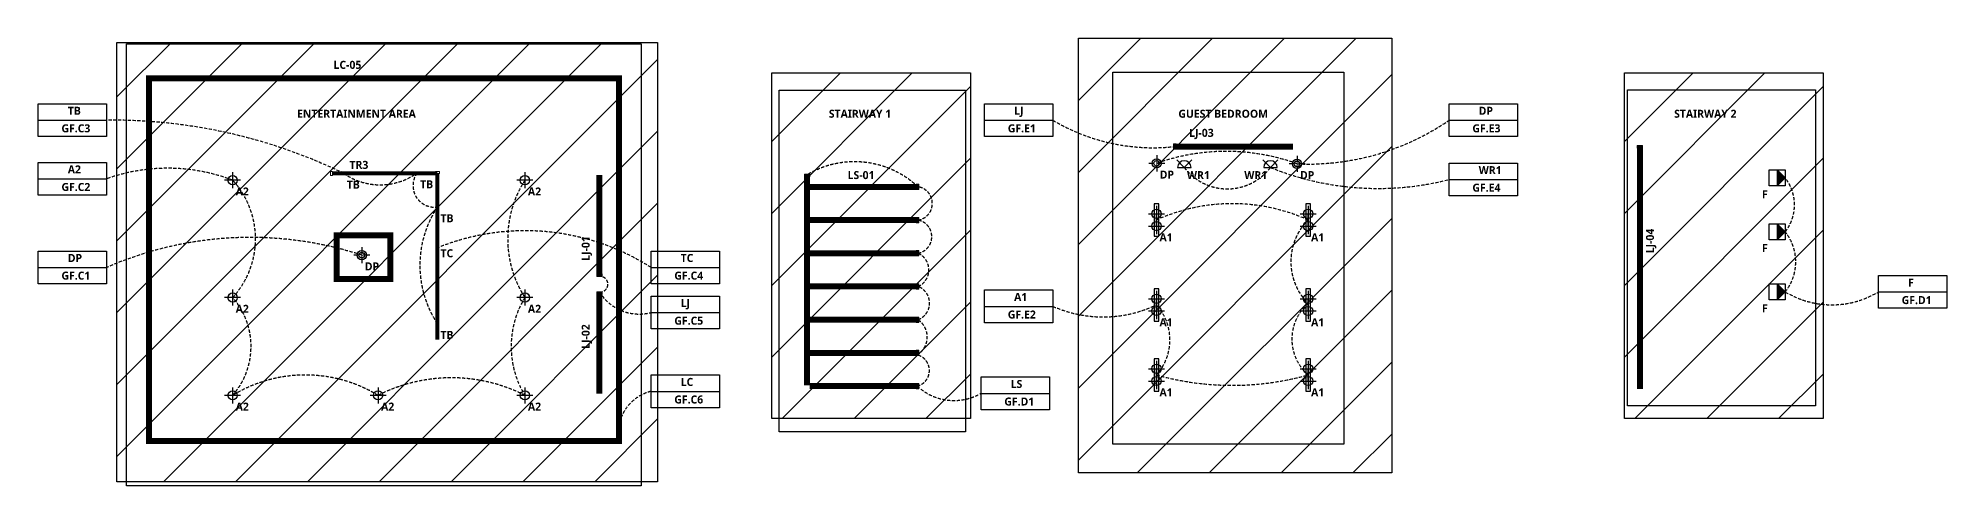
# Model space of a CAD drawing. Header units: millimetres. Extents: x 38267 to 100090, y -15201 to 6358.
# Drawn here: x 82200 to 100090, y -8262 to -4069 of the extents above; entities that cross this region are included whole.
import ezdxf

# ---------------------------------------------------------------- set-up
doc = ezdxf.new("R2010")
doc.units = ezdxf.units.MM
for name, pattern in [('ACAD_ISO02W100', [15, 12, -3]), ('Dash - Tight', [4.5, 3, -1.5]), ('DASHDOT', [25.4, 12.7, -6.35, 0, -6.35]), ('DASHED', [19.05, 12.7, -6.35])]:
    doc.linetypes.add(name, pattern=pattern)
doc.layers.add('0-CountArea', color=152, linetype='Continuous', plot=False)
for name, color, linetype in [('A-LABEL-GF', 7, 'ACAD_ISO02W100'), ('B-BOH', 10, 'Continuous'), ('B-FOH', 3, 'Continuous'), ('B-SEC', 5, 'Continuous'), ('E-LUM-FIRST FIX', 1, 'Continuous')]:
    doc.layers.add(name, color=color, linetype=linetype)
for name, color, linetype, lineweight in [('E-LUM-CIRC', 5, 'Dash - Tight', 30), ('E-LUM-DL', 131, 'Continuous', 30), ('E-LUM-FL', 21, 'Continuous', 30), ('E-LUM-GFIT', 252, 'Continuous', 30), ('E-LUM-LED', 20, 'DASHDOT', 30), ('E-LUM-LL', 175, 'Continuous', 30), ('E-LUM-PDT', 135, 'Continuous', 30), ('E-LUM-SP', 143, 'Continuous', 30), ('E-LUM-TRK', 31, 'Continuous', 30), ('E-LUM-WL', 201, 'Continuous', 30)]:
    doc.layers.add(name, color=color, linetype=linetype, lineweight=lineweight)
doc.styles.add('1-1', font='Yu Gothic UI Semibold.ttf', dxfattribs={"height": 1.5})

# ---------------------------------------------------------------- blocks, each defined once
blk = doc.blocks.new('T')
at = {"layer": 'E-LUM-TRK', "linetype": 'ByBlock', "lineweight": 0, "ltscale": 10}
blk.add_lwpolyline([(0, 0.37), (0.35, 0.37), (0.35, -0.37), (0, -0.37)], close=True, dxfattribs=at)
blk = doc.blocks.new('TB')
at = {"layer": 'E-LUM-SP', "lineweight": 30}
h = blk.add_hatch(color=256, dxfattribs=at)
h.dxf.hatch_style = 1
h.paths.add_polyline_path([(1, -1), (0, 0), (-1, -1, 0.414006)])
h.paths.add_polyline_path([(1, 1, 0.414006), (-1, 1), (0, 0)])
at = {"layer": 'E-LUM-GFIT', "lineweight": 30}
blk.add_circle((0, 0), 0.902, dxfattribs=at)
at = {"layer": 'E-LUM-SP', "lineweight": 30}
for p, q in [((-1, -1), (1, 1)), ((-1, 1), (1, -1))]:
    blk.add_line(p, q, dxfattribs=at)
blk.add_circle((0, 0), 0.902, dxfattribs=at)
blk.add_arc((0, -1), 2.05, 55.5571, 122.7584, dxfattribs=at)
blk = doc.blocks.new('TC')
at = {"layer": 'E-LUM-LL', "lineweight": 0, "ltscale": 100}
blk.add_line((0, 0), (0, 0), dxfattribs=at)
blk.add_line((0, 0), (0, 0), dxfattribs=at)
blk.add_line((0, 0), (0, 0), dxfattribs=at)
blk.add_line((0, 0), (0, 0), dxfattribs=at)
blk.add_line((0, 0), (0, 0), dxfattribs=at)
blk.add_line((0, 0), (0, 0), dxfattribs=at)
blk.add_line((0, 0), (0, 0), dxfattribs=at)
blk.add_line((0, 0), (0, 0), dxfattribs=at)
blk = doc.blocks.new('DP')
at = {"layer": 'E-LUM-GFIT', "lineweight": 30}
blk.add_circle((0, 0), 0.869, dxfattribs=at)
at = {"layer": 'E-LUM-PDT', "lineweight": 30}
for p, q in [((-0.53, 0), (-1.5, 0)), ((0, 1.5), (0, 0.53)), ((1.5, 0), (0.53, 0)), ((0, -0.53), (0, -1.5))]:
    blk.add_line(p, q, dxfattribs=at)
for radius in [0.869, 0.528]:
    blk.add_circle((0, 0), radius, dxfattribs=at)
at = {"layer": 'E-LUM-PDT', "lineweight": 30, "insert": (-0.2, 0.44), "char_height": 0.867, "attachment_point": 1, "style": '1-1'}
blk.add_mtext_dynamic_manual_height_columns('P', width=0.8673, gutter_width=4.34, heights=[0], dxfattribs=at)
blk = doc.blocks.new('A2')
at = {"layer": 'E-LUM-DL', "lineweight": 30}
for p, q in [((1.5, 0), (-1.5, 0)), ((0, 1.5), (0, -1.5))]:
    blk.add_line(p, q, dxfattribs=at)
blk.add_circle((0, 0), 0.869, dxfattribs=at)
at = {"layer": 'E-LUM-GFIT', "lineweight": 0}
blk.add_circle((0, 0), 0.869, dxfattribs=at)
blk = doc.blocks.new('LJ')
at = {"layer": 'E-LUM-LED', "color": 3, "lineweight": 0, "ltscale": 100}
for p, q in [((-0.35, 0.37), (-0.35, 0.5)), ((-0.35, 0.5), (0.15, 0.5)), ((0, 0.37), (-0.35, 0.37)), ((0, -0.37), (0, 0.37)), ((0.15, 0.5), (0.15, -0.5)), ((-0.35, -0.37), (-0.35, -0.5)), ((-0.35, -0.37), (0, -0.37)), ((-0.35, -0.5), (0.15, -0.5))]:
    blk.add_line(p, q, dxfattribs=at)
blk = doc.blocks.new('LC')
at = {"layer": 'E-LUM-LED', "lineweight": 0, "ltscale": 100}
for p, q in [((-0.35, 0.37), (-0.35, 0.5)), ((-0.35, 0.5), (0.15, 0.5)), ((0, 0.37), (-0.35, 0.37)), ((0, -0.37), (0, 0.37)), ((0.15, 0.5), (0.15, -0.5)), ((-0.35, -0.37), (-0.35, -0.5)), ((-0.35, -0.37), (0, -0.37)), ((-0.35, -0.5), (0.15, -0.5))]:
    blk.add_line(p, q, dxfattribs=at)
blk = doc.blocks.new('LS')
at = {"layer": 'E-LUM-LED', "color": 67, "lineweight": 0, "ltscale": 100, "true_color": 0x727430}
for p, q in [((-0.35, 0.37), (-0.35, 0.5)), ((-0.35, 0.5), (0.15, 0.5)), ((0, 0.37), (-0.35, 0.37)), ((0, -0.37), (0, 0.37)), ((0.15, 0.5), (0.15, -0.5)), ((-0.35, -0.37), (-0.35, -0.5)), ((-0.35, -0.37), (0, -0.37)), ((-0.35, -0.5), (0.15, -0.5))]:
    blk.add_line(p, q, dxfattribs=at)
blk = doc.blocks.new('WR1')
at = {"layer": 'E-LUM-WL', "linetype": 'Continuous', "lineweight": 30}
for p, q in [((-1.41, 1.41), (0, 0)), ((-1.27, 0), (1.27, 0)), ((0, 0), (1.41, 1.41))]:
    blk.add_line(p, q, dxfattribs=at)
blk.add_arc((0, 0), 1.27, 0, 180, dxfattribs=at)
blk = doc.blocks.new('AA')
at = {"layer": 'E-LUM-DL', "linetype": 'Continuous', "lineweight": 30}
for p, q in [((0, 3.79), (0, 0.79)), ((-1.5, 2.29), (1.5, 2.29)), ((-1.5, 0), (1.5, 0)), ((0, 1.5), (0, -1.5))]:
    blk.add_line(p, q, dxfattribs=at)
at = {"layer": 'E-LUM-DL', "linetype": 'Continuous', "lineweight": 30, "ltscale": 10}
blk.add_line((0, 0), (0, 2.29), dxfattribs=at)
blk.add_lwpolyline([(0.43, -1.9), (0.43, 4.17), (-0.43, 4.17), (-0.43, -1.9)], close=True, dxfattribs=at)
at = {"layer": 'E-LUM-DL', "linetype": 'Continuous', "lineweight": 30}
for centre in [(0, 2.29), (0, 2.29), (0, 0), (0, 0)]:
    blk.add_circle(centre, 0.869, dxfattribs=at)
blk = doc.blocks.new('F')
at = {"layer": 'E-LUM-FL', "lineweight": 30, "ltscale": 100}
h = blk.add_hatch(color=256, dxfattribs=at)
h.dxf.hatch_style = 1
h.paths.add_polyline_path([(1.5, 0), (-1.5, 0), (0, -1.5)])
for p, q in [((1.5, 0), (-1.5, 0)), ((-1.5, 0), (0, -1.5)), ((0, -1.5), (1.5, 0))]:
    blk.add_line(p, q, dxfattribs=at)
at = {"layer": 'E-LUM-FL', "lineweight": 30}
blk.add_lwpolyline([(-1.5, 1.5), (1.5, 1.5), (1.5, -1.5), (-1.5, -1.5)], close=True, dxfattribs=at)
at = {"layer": 'E-LUM-GFIT', "lineweight": 30}
blk.add_lwpolyline([(-1.5, 1.5), (1.5, 1.5), (1.5, -1.5), (-1.5, -1.5)], close=True, dxfattribs=at)

msp = doc.modelspace()

# ---------------------------------------------------------------- hatches: boundary and pattern name
at = {"layer": 'B-BOH', "linetype": 'Continuous'}
h = msp.add_hatch(dxfattribs=at)
h.set_pattern_fill('ANSI31', color=256, scale=150)
h.set_pattern_definition([(45, (11068.6, -11650.45), (-336.7596, 336.7596), [])])
h.paths.add_polyline_path([(89075.1, -4393.7), (90938.5, -4393.7), (90938.5, -7632.2), (89075.1, -7632.2)])
h = msp.add_hatch(dxfattribs=at)
h.set_pattern_fill('ANSI31', color=256, scale=150)
h.set_pattern_definition([(45, (19060.93, -11650.45), (-336.7596, 336.7596), [])])
h.paths.add_polyline_path([(97067.4, -4393.7), (98930.9, -4393.7), (98930.9, -7632.2), (97067.4, -7632.2)])
at = {"layer": 'B-FOH', "ltscale": 10}
h = msp.add_hatch(dxfattribs=at)
h.set_pattern_fill('ANSI31', color=256, scale=150)
h.paths.add_polyline_path([(82938.2, -4109.6), (88004.5, -4109.6), (88004.5, -8223), (82938.2, -8223)])
at = {"layer": 'B-SEC', "linetype": 'Continuous'}
h = msp.add_hatch(dxfattribs=at)
h.set_pattern_fill('ANSI31', color=256, scale=150)
h.set_pattern_definition([(45, (25332.06, -9980.4), (-336.7596, 336.7596), [])])
h.paths.add_polyline_path([(91949.5, -4068.9), (94887.2, -4068.9), (94887.2, -8141.8), (91949.5, -8141.8)])

# ---------------------------------------------------------------- linework, layer by layer
at = {"layer": '0-CountArea', "ltscale": 10}
for points in [[(83026, -4122.1), (87850.4, -4122.1), (87850.4, -8261.8), (83026, -8261.8)], [(92274, -4387), (94436.3, -4387), (94436.3, -7871.6), (92274, -7871.6)], [(89145, -4556.4), (90892.4, -4556.4), (90892.4, -7757.2), (89145, -7757.2)], [(97097.5, -4553.9), (98857.5, -4553.9), (98857.5, -7511.6), (97097.5, -7511.6)]]:
    msp.add_lwpolyline(points, close=True, dxfattribs=at)
at = {"layer": 'B-BOH', "ltscale": 10}
for points in [[(89075.1, -4393.7), (90938.5, -4393.7), (90938.5, -7632.2), (89075.1, -7632.2)], [(97067.4, -4393.7), (98930.9, -4393.7), (98930.9, -7632.2), (97067.4, -7632.2)]]:
    msp.add_lwpolyline(points, close=True, dxfattribs=at)
at = {"layer": 'B-FOH', "ltscale": 10}
msp.add_lwpolyline([(82938.2, -4109.6), (88004.5, -4109.6), (88004.5, -8223), (82938.2, -8223)], close=True, dxfattribs=at)
at = {"layer": 'B-SEC', "ltscale": 10}
msp.add_lwpolyline([(91949.5, -4068.9), (94887.2, -4068.9), (94887.2, -8141.8), (91949.5, -8141.8)], close=True, dxfattribs=at)
at = {"layer": 'E-LUM-CIRC', "linetype": 'ByBlock', "ltscale": 10}
for p, q in [((82199.6, -4837), (82840.8, -4837)), ((91069.5, -4836.9), (91710.7, -4836.9)), ((95424.4, -4836.9), (96065.6, -4836.9)), ((82199.6, -5386), (82840.8, -5386)), ((95424.4, -5392.8), (96065.6, -5392.8)), ((82199.6, -6216.3), (82840.8, -6216.3)), ((87943.9, -6216.3), (88585.1, -6216.3)), ((91069.5, -6580.8), (91710.7, -6580.8)), ((99448.4, -6445.8), (100089.6, -6445.8)), ((87943.9, -6638.9), (88585.1, -6638.9)), ((87943.9, -7377), (88585.1, -7377)), ((91037.1, -7395.8), (91678.3, -7395.8))]:
    msp.add_line(p, q, dxfattribs=at)
for points in [[(82199.6, -4683.4), (82840.8, -4683.4), (82840.8, -4990.5), (82199.6, -4990.5)], [(91069.5, -4683.4), (91710.7, -4683.4), (91710.7, -4990.5), (91069.5, -4990.5)], [(95424.4, -4683.4), (96065.6, -4683.4), (96065.6, -4990.5), (95424.4, -4990.5)], [(82199.6, -5232.5), (82840.8, -5232.5), (82840.8, -5539.6), (82199.6, -5539.6)], [(95424.4, -5239.2), (96065.6, -5239.2), (96065.6, -5546.4), (95424.4, -5546.4)], [(82199.6, -6062.8), (82840.8, -6062.8), (82840.8, -6369.9), (82199.6, -6369.9)], [(87943.9, -6062.8), (88585.1, -6062.8), (88585.1, -6369.9), (87943.9, -6369.9)], [(91069.5, -6427.2), (91710.7, -6427.2), (91710.7, -6734.4), (91069.5, -6734.4)], [(99448.4, -6292.2), (100089.6, -6292.2), (100089.6, -6599.3), (99448.4, -6599.3)], [(87943.9, -6485.4), (88585.1, -6485.4), (88585.1, -6792.5), (87943.9, -6792.5)], [(87943.9, -7223.4), (88585.1, -7223.4), (88585.1, -7530.6), (87943.9, -7530.6)], [(91037.1, -7242.3), (91678.3, -7242.3), (91678.3, -7549.4), (91037.1, -7549.4)]]:
    msp.add_lwpolyline(points, close=True, dxfattribs=at)
at = {"layer": 'E-LUM-CIRC', "ltscale": 10}
for points in [[(85941.7, -6742.7, -0.3018445), (85942.1, -5650.2, -0.6569389), (85750.8, -5331.7, -0.316157), (85063.5, -5335.2, 0.1159258), (82840.8, -4837)], [(92847.4, -5084.2, -0.1621476), (91710.7, -4836.9)], [(92683.8, -5241.1, -0.1736127), (93999.1, -5245.7, 0.1627924), (95424.4, -4836.9)], [(86761.9, -5399.5, 0.2938754), (86761.9, -6498.5, 0.2819348), (86761.9, -7414.4, 0.2385924), (85385.4, -7414.4, 0.2791984), (84022.3, -7414.4, 0.3769266), (84022.3, -6498.5, 0.3904499), (84022.3, -5399.5, 0.1786739), (82840.8, -5386)], [(89406, -5348.8, -0.3339282), (90446.8, -5461.5, -0.8605969), (90446.8, -5772.5, -0.8267413), (90446.8, -6083.6, -0.6515527), (90446.8, -6394.7, -0.6927477), (90446.8, -6705.8, -0.5490425), (90438.1, -7035.5, -0.7885963), (90438.1, -7327.9, 0.3254766), (91037.1, -7395.8)], [(92942.4, -5279.9, 0.4962562), (93749.8, -5279.9, 0.1596138), (95424.4, -5392.8)], [(98575, -5378.2, -0.344695), (98575, -5882.7, -0.3502897), (98575, -6445.8, 0.2758142), (99448.4, -6445.8)], [(92681.7, -5771.5, -0.2146646), (94102.5, -5771.5, 0.4126502), (94102.5, -6553.5, 0.4545453), (94102.5, -7223, -0.1370084), (92681.7, -7223, 0.383672), (92681.7, -6567.1, -0.2172597), (91710.7, -6580.8)], [(85942, -6032.5, -0.2423302), (87943.9, -6216.3)], [(85232.7, -6101.1, 0.1835047), (82840.8, -6216.3)], [(87460.4, -6301.4, -1.1000049), (87460.4, -6445.7, 0.3283382), (87943.9, -6638.9)], [(87643.4, -7840.9, -0.3985855), (87943.9, -7377)]]:
    msp.add_lwpolyline(points, format="xyb", dxfattribs=at)
at = {"layer": 'E-LUM-FIRST FIX', "linetype": 'DASHED', "ltscale": 10, "const_width": 56}
msp.add_lwpolyline([(84997.8, -5915.6), (85500.1, -5915.6), (85500.1, -6323.8), (84997.8, -6323.8)], close=True, dxfattribs=at)
at = {"layer": 'E-LUM-LED', "ltscale": 10, "const_width": 56}
msp.add_lwpolyline([(83238.9, -4445), (87643.4, -4445), (87643.4, -7840.9), (83238.9, -7840.9)], close=True, dxfattribs=at)
at = {"layer": 'E-LUM-LED', "color": 3, "ltscale": 10, "const_width": 56}
for points in [[(93961.2, -5084.2), (92847.4, -5084.2)], [(97212.7, -7356.3), (97212.7, -5082.7)], [(87460.4, -5348.8), (87460.4, -6293.9)], [(87460.4, -6453.3), (87460.4, -7398.3)]]:
    msp.add_lwpolyline(points, dxfattribs=at)
at = {"layer": 'E-LUM-LED', "color": 67, "ltscale": 10, "true_color": 0x727430, "const_width": 56}
for points in [[(89406, -5348.8), (89406, -7321.1)], [(89430.3, -5461.5), (90446.8, -5461.5)], [(89430.3, -5772.5), (90446.8, -5772.5)], [(89430.3, -6083.6), (90446.8, -6083.6)], [(89430.3, -6394.7), (90446.8, -6394.7)], [(89430.3, -6705.8), (90446.8, -6705.8)], [(89430.3, -7016.8), (90446.8, -7016.8)], [(89430.3, -7327.9), (90446.8, -7327.9)]]:
    msp.add_lwpolyline(points, dxfattribs=at)
at = {"layer": 'E-LUM-LL', "ltscale": 10, "const_width": 37.4}
msp.add_lwpolyline([(85941.7, -6032.5), (85941.7, -6332.5)], dxfattribs=at)
at = {"layer": 'E-LUM-TRK', "ltscale": 10, "const_width": 37.4}
for points in [[(84957.6, -5335.4), (85941.7, -5335.4)], [(85941.7, -5335.4), (85941.7, -6891.9)]]:
    msp.add_lwpolyline(points, dxfattribs=at)

# ---------------------------------------------------------------- block references
at = {"layer": 'E-LUM-DL', "ltscale": 10, "xscale": 50, "yscale": 50, "zscale": 50}
for name, p in [('A2', (84022.3, -5399.5)), ('A2', (86761.9, -5399.5)), ('AA', (92681.7, -5828.6)), ('AA', (94102.5, -5828.6)), ('A2', (84022.3, -6498.5)), ('A2', (86761.9, -6498.5)), ('AA', (92681.7, -6624.3)), ('AA', (94102.5, -6624.3)), ('AA', (92681.7, -7280.1)), ('AA', (94102.5, -7280.1)), ('A2', (84022.3, -7414.4)), ('A2', (85385.4, -7414.4)), ('A2', (86761.9, -7414.4))]:
    msp.add_blockref(name, p, dxfattribs=at)
at = {"layer": 'E-LUM-FL', "ltscale": 10, "xscale": 50, "yscale": 50, "zscale": 50, "rotation": 90}
for p in [(98500, -5378.2), (98500, -5882.7), (98500, -6445.8)]:
    msp.add_blockref('F', p, dxfattribs=at)
at = {"layer": 'E-LUM-LED', "ltscale": 10, "xscale": 50, "yscale": 50, "zscale": 50}
for name, p, rotation in [('LJ', (92847.4, -5084.2), 180), ('LJ', (97212.7, -5082.7), 89.99999999999997), ('LS', (89406, -5348.8), 90), ('LJ', (87460.4, -6293.9), 270), ('LJ', (87460.4, -6453.3), 90)]:
    msp.add_blockref(name, p, dxfattribs=dict(at, rotation=rotation))
for name, p in [('LS', (90446.8, -5461.5)), ('LS', (90446.8, -5772.5)), ('LS', (90446.8, -6083.6)), ('LS', (90446.8, -6394.7)), ('LS', (90446.8, -6705.8)), ('LS', (90446.8, -7016.8)), ('LS', (90446.8, -7327.9)), ('LC', (87643.4, -7840.9))]:
    msp.add_blockref(name, p, dxfattribs=at)
at = {"layer": 'E-LUM-PDT', "ltscale": 10, "xscale": 50, "yscale": 50, "zscale": 50}
for p in [(92683.8, -5241.1), (93999.1, -5245.7), (85232.7, -6101.1)]:
    msp.add_blockref('DP', p, dxfattribs=at)
at = {"layer": 'E-LUM-TRK', "ltscale": 10, "xscale": 50, "yscale": 50, "zscale": 50}
msp.add_blockref('T', (84940.1, -5335.4), dxfattribs=at)
at = {"layer": 'E-LUM-TRK'}
for name, p in [('TB', (85063.5, -5335.2)), ('TB', (85750.8, -5331.7)), ('TB', (85942.1, -5650.2)), ('TC', (85941.7, -6032.5)), ('TB', (85941.7, -6742.7))]:
    msp.add_blockref(name, p, dxfattribs=at)
at = {"layer": 'E-LUM-TRK', "ltscale": 10, "xscale": 50, "yscale": 50, "zscale": 50, "rotation": 90}
msp.add_blockref('T', (85941.7, -5335.4), dxfattribs=at)
at = {"layer": 'E-LUM-WL', "ltscale": 10, "xscale": 50, "yscale": 50, "zscale": 50}
for p in [(92942.4, -5279.9), (93749.8, -5279.9)]:
    msp.add_blockref('WR1', p, dxfattribs=at)

# ---------------------------------------------------------------- texts
at = {"layer": 'A-LABEL-GF', "ltscale": 10, "char_height": 75, "attachment_point": 1, "style": '1-1'}
for s, insert, width in [('ENTERTAINMENT AREA', (84625.9, -4739.1), 1743.291), ('{\\fYu Gothic UI Semibold|b1|i0|c128|p34;STAIRWAY} 1', (89610.6, -4739.1), 964.726), ('GUEST BEDROOM', (92887.1, -4739.1), 964.726), ('STAIRWAY 2', (97533.7, -4739.1), 964.726)]:
    msp.add_mtext(s, dxfattribs=dict(at, insert=insert, width=width))
at = {"layer": 'E-LUM-CIRC', "color": 18, "ltscale": 10, "true_color": 0x000000, "char_height": 75, "width": 964.726, "attachment_point": 1, "style": '1-1'}
for s, insert in [('TB', (82477.3, -4711.2)), ('LJ', (91347.2, -4711.2)), ('DP', (95702.1, -4711.2)), ('{\\fYu Gothic UI Semibold|b1|i0|c128|p34;GF.C}3', (82418, -4875.8)), ('{\\fYu Gothic UI Semibold|b1|i0|c128|p34;GF.}E1', (91288, -4875.8)), ('{\\fYu Gothic UI Semibold|b1|i0|c128|p34;GF.}E3', (95642.8, -4875.8)), ('A2', (82477.3, -5260.3)), ('WR1', (95702.1, -5267.1)), ('{\\fYu Gothic UI Semibold|b1|i0|c128|p34;GF.C}2', (82418, -5424.9)), ('{\\fYu Gothic UI Semibold|b1|i0|c128|p34;GF.}E4', (95642.8, -5431.6)), ('{\\fYu Gothic UI Semibold|b1|i0|c128|p34;GF.}C1', (82418, -6255.2)), ('DP', (82477.3, -6090.6)), ('{\\fYu Gothic UI Semibold|b1|i0|c128|p34;GF.C}4', (88162.4, -6255.2)), ('TC', (88221.7, -6090.6)), ('F', (99726.2, -6320)), ('LJ', (88221.7, -6513.2)), ('{\\fYu Gothic UI Semibold|b1|i0|c128|p34;GF.}E2', (91288, -6619.7)), ('A1', (91347.2, -6455.1)), ('{\\fYu Gothic UI Semibold|b1|i0|c128|p34;GF.}D1', (99666.9, -6484.6)), ('{\\fYu Gothic UI Semibold|b1|i0|c128|p34;GF.C}5', (88162.4, -6677.8)), ('{\\fYu Gothic UI Semibold|b1|i0|c128|p34;L}C', (88221.7, -7251.2)), ('{\\fYu Gothic UI Semibold|b1|i0|c128|p34;L}S', (91314.8, -7270.1)), ('{\\fYu Gothic UI Semibold|b1|i0|c128|p34;GF.C}6', (88162.4, -7415.8)), ('{\\fYu Gothic UI Semibold|b1|i0|c128|p34;GF.}D1', (91255.6, -7434.7))]:
    msp.add_mtext(s, dxfattribs=dict(at, insert=insert))
at = {"layer": 'E-LUM-DL', "color": 7, "ltscale": 10, "char_height": 75, "width": 964.726, "attachment_point": 1, "style": '1-1'}
for s, insert in [('{\\fYu Gothic UI Semibold|b1|i0|c128|p34;A}2', (84050.7, -5467.3)), ('{\\fYu Gothic UI Semibold|b1|i0|c128|p34;A}2', (86790.3, -5467.3)), ('A1', (92710.1, -5896.5)), ('A1', (94130.9, -5896.5)), ('{\\fYu Gothic UI Semibold|b1|i0|c128|p34;A}2', (84050.7, -6566.4)), ('{\\fYu Gothic UI Semibold|b1|i0|c128|p34;A}2', (86790.3, -6566.4)), ('A1', (92710.1, -6692.1)), ('A1', (94130.9, -6692.1)), ('{\\fYu Gothic UI Semibold|b1|i0|c128|p34;A}2', (84050.7, -7482.3)), ('{\\fYu Gothic UI Semibold|b1|i0|c128|p34;A}2', (85413.8, -7482.3)), ('{\\fYu Gothic UI Semibold|b1|i0|c128|p34;A}2', (86790.3, -7482.3)), ('A1', (92710.1, -7348)), ('A1', (94130.9, -7348))]:
    msp.add_mtext(s, dxfattribs=dict(at, insert=insert))
at = {"layer": 'E-LUM-FL', "color": 7, "ltscale": 10, "char_height": 75, "width": 964.726, "attachment_point": 1, "style": '1-1'}
for insert in [(98357.1, -5493.1), (98357.1, -5997.6), (98357.1, -6560.7)]:
    msp.add_mtext('F', dxfattribs=dict(at, insert=insert))
at = {"layer": 'E-LUM-LED', "color": 7, "ltscale": 10, "char_height": 75, "width": 964.726, "attachment_point": 1, "style": '1-1'}
for s, insert in [('{\\fYu Gothic UI Semibold|b1|i0|c128|p34;LC-0}5', (84968.2, -4280.9)), ('{\\fYu Gothic UI Semibold|b1|i0|c128|p34;LJ-0}3', (92987.4, -4917.9)), ('{\\fYu Gothic UI Semibold|b1|i0|c128|p34;L}S{\\fYu Gothic UI Semibold|b1|i0|c128|p34;-0}1', (89786.5, -5313.8))]:
    msp.add_mtext(s, dxfattribs=dict(at, insert=insert))
at = {"layer": 'E-LUM-LED', "color": 7, "ltscale": 10, "char_height": 75, "width": 964.726, "attachment_point": 1, "rotation": 90, "style": '1-1'}
for s, insert in [('{\\fYu Gothic UI Semibold|b1|i0|c128|p34;LJ-0}4', (97269.9, -6084)), ('{\\fYu Gothic UI Semibold|b1|i0|c128|p34;L}J{\\fYu Gothic UI Semibold|b1|i0|c128|p34;-01}', (87294, -6153.9)), ('{\\fYu Gothic UI Semibold|b1|i0|c128|p34;LJ-0}2', (87294, -6979.2))]:
    msp.add_mtext(s, dxfattribs=dict(at, insert=insert))
at = {"layer": 'E-LUM-PDT', "color": 7, "ltscale": 10, "char_height": 75, "width": 964.726, "attachment_point": 1, "style": '1-1'}
for insert in [(92712.2, -5309), (94027.5, -5313.6), (85261.1, -6168.9)]:
    msp.add_mtext('DP', dxfattribs=dict(at, insert=insert))
at = {"layer": 'E-LUM-TRK', "color": 7, "ltscale": 10, "char_height": 75, "width": 964.726, "attachment_point": 1, "style": '1-1'}
for s, insert in [('{\\fYu Gothic UI Semibold|b1|i0|c128|p34;TR}3', (85117.2, -5218.1)), ('T{\\fYu Gothic UI Semibold|b1|i0|c128|p34;B}', (85091.9, -5403.1)), ('T{\\fYu Gothic UI Semibold|b1|i0|c128|p34;B}', (85779.2, -5399.6)), ('T{\\fYu Gothic UI Semibold|b1|i0|c128|p34;B}', (85970.5, -5718)), ('{\\fYu Gothic UI Semibold|b1|i0|c128|p34;T}C', (85970.5, -6045.7)), ('T{\\fYu Gothic UI Semibold|b1|i0|c128|p34;B}', (85970.1, -6810.6))]:
    msp.add_mtext(s, dxfattribs=dict(at, insert=insert))
at = {"layer": 'E-LUM-WL', "color": 7, "ltscale": 10, "char_height": 75, "width": 964.726, "attachment_point": 1, "style": '1-1'}
for insert in [(92967.2, -5314), (93504.8, -5314)]:
    msp.add_mtext('WR1', dxfattribs=dict(at, insert=insert))

doc.saveas('drawing.dxf')
